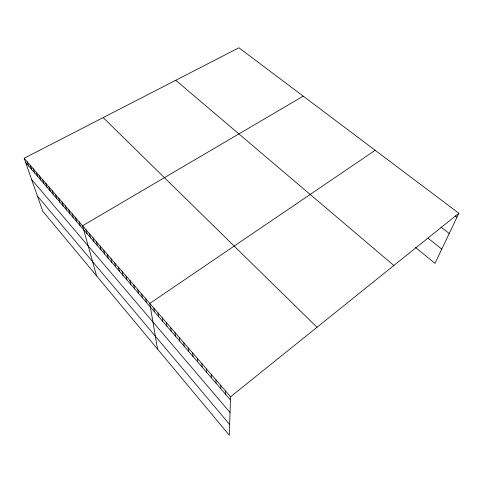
<?xml version="1.0" encoding="UTF-8"?>
<svg xmlns="http://www.w3.org/2000/svg" width="483" height="483" viewBox="0 0 483 483"><rect width="100%" height="100%" fill="white"/><g stroke="black" fill="none" stroke-linecap="round" stroke-linejoin="round"><path stroke-width="0.72" d="M220.785 388.688L220.797 385.482M225.597 394.267L225.658 391.097M24.15 158.261L230.572 396.772L229.28 435.225L42.758 211.24L24.15 158.261L238.934 47.775L458.85 213.251L435.002 263.38L415.434 247.429M230.572 396.772L458.85 213.251M375.17 150.285L149.778 303.421L157.549 349.076M303.221 96.147L82.551 225.742L96.618 275.92M455.294 215.998L456.948 217.247M440.919 227.022L449.226 233.476M428.161 238.276L441.782 249.131M175.746 80.281L393.85 265.505M103.169 117.617L317.005 327.281M25.629 162.469L230.463 399.906M31.636 179.573L230.041 412.506M37.451 196.122L229.642 424.479M27.151 161.727L28.612 165.929M30.175 165.228L31.618 169.418M33.23 168.754L34.655 172.932M36.31 172.31L37.722 176.488M39.419 175.903L40.813 180.068M42.552 179.531L43.929 183.685M45.722 183.184L47.074 187.332M48.916 186.879L50.25 191.014M52.14 190.604L53.456 194.727M55.394 194.365L56.692 198.477M58.678 198.157L59.952 202.262M61.993 201.985L63.249 206.078M65.338 205.855L66.576 209.93M68.713 209.755L69.932 213.824M72.124 213.697L73.319 217.748M75.565 217.67L76.737 221.715M79.043 221.685L80.19 225.712M85.986 229.715L87.091 233.712M89.458 233.724L90.532 237.708M92.959 237.769L94.01 241.735M96.491 241.856L97.524 245.811M100.066 245.98L101.068 249.916M103.67 250.14L104.648 254.064M107.304 254.348L108.258 258.254M110.981 258.592L111.905 262.48M114.688 262.879L115.588 266.749M118.438 267.208L119.307 271.06M122.217 271.579L123.062 275.413M126.039 275.992L126.854 279.808M129.897 280.448L130.682 284.245M133.791 284.952L134.546 288.725M137.727 289.498L138.452 293.253M141.706 294.093L142.394 297.824M145.721 298.736L146.379 302.443M153.872 308.154L154.469 311.813M158.013 312.942L158.575 316.576M162.197 317.772L162.723 321.382M166.424 322.656L166.913 326.242M170.692 327.589L171.145 331.145M175.009 332.576L175.426 336.108M179.368 337.617L179.748 341.119M183.775 342.707L184.114 346.184M188.231 347.857L188.527 351.298M192.735 353.055L192.989 356.472M197.287 358.314L197.499 361.695M201.888 363.633L202.057 366.977M206.537 369.006L206.664 372.321M211.24 374.44L211.319 377.718M215.992 379.928L216.028 383.176"/></g></svg>
